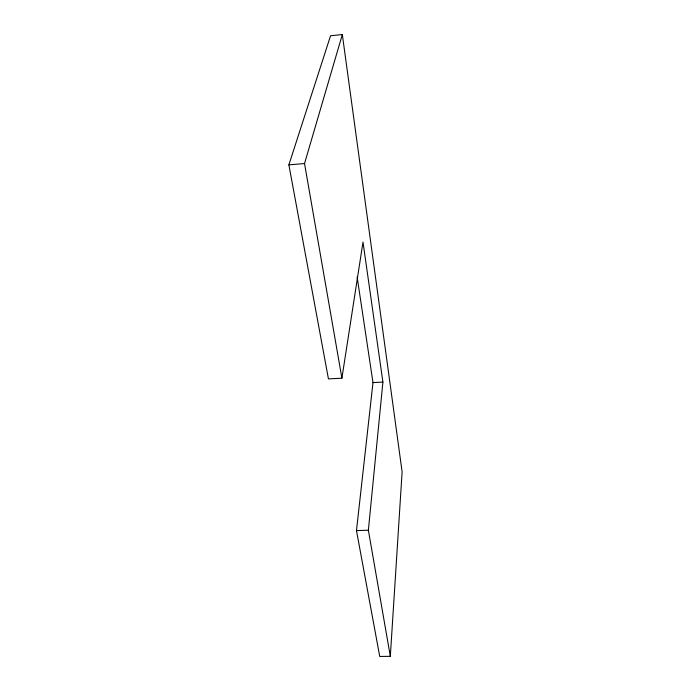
<?xml version="1.0" encoding="UTF-8"?>
<svg xmlns="http://www.w3.org/2000/svg" width="691" height="691" viewBox="0 0 691 691"><rect width="100%" height="100%" fill="white"/><g stroke="black" fill="none" stroke-linecap="round" stroke-linejoin="round"><path stroke-width="1.04" d="M390.329 656.329L402.119 471.884L342.33 34.55L330.557 35.759L288.881 164.855L328.441 378.893L341.907 378.184L363 242.109L382.909 382.088L368.372 530.23L390.329 656.329L379.739 656.45L356.478 530.584L372.993 382.598L357.143 277.022M341.907 378.184L304.532 163.542L342.33 34.55M288.881 164.855L304.532 163.542M372.993 382.598L382.909 382.088M356.478 530.584L368.372 530.23"/></g></svg>
